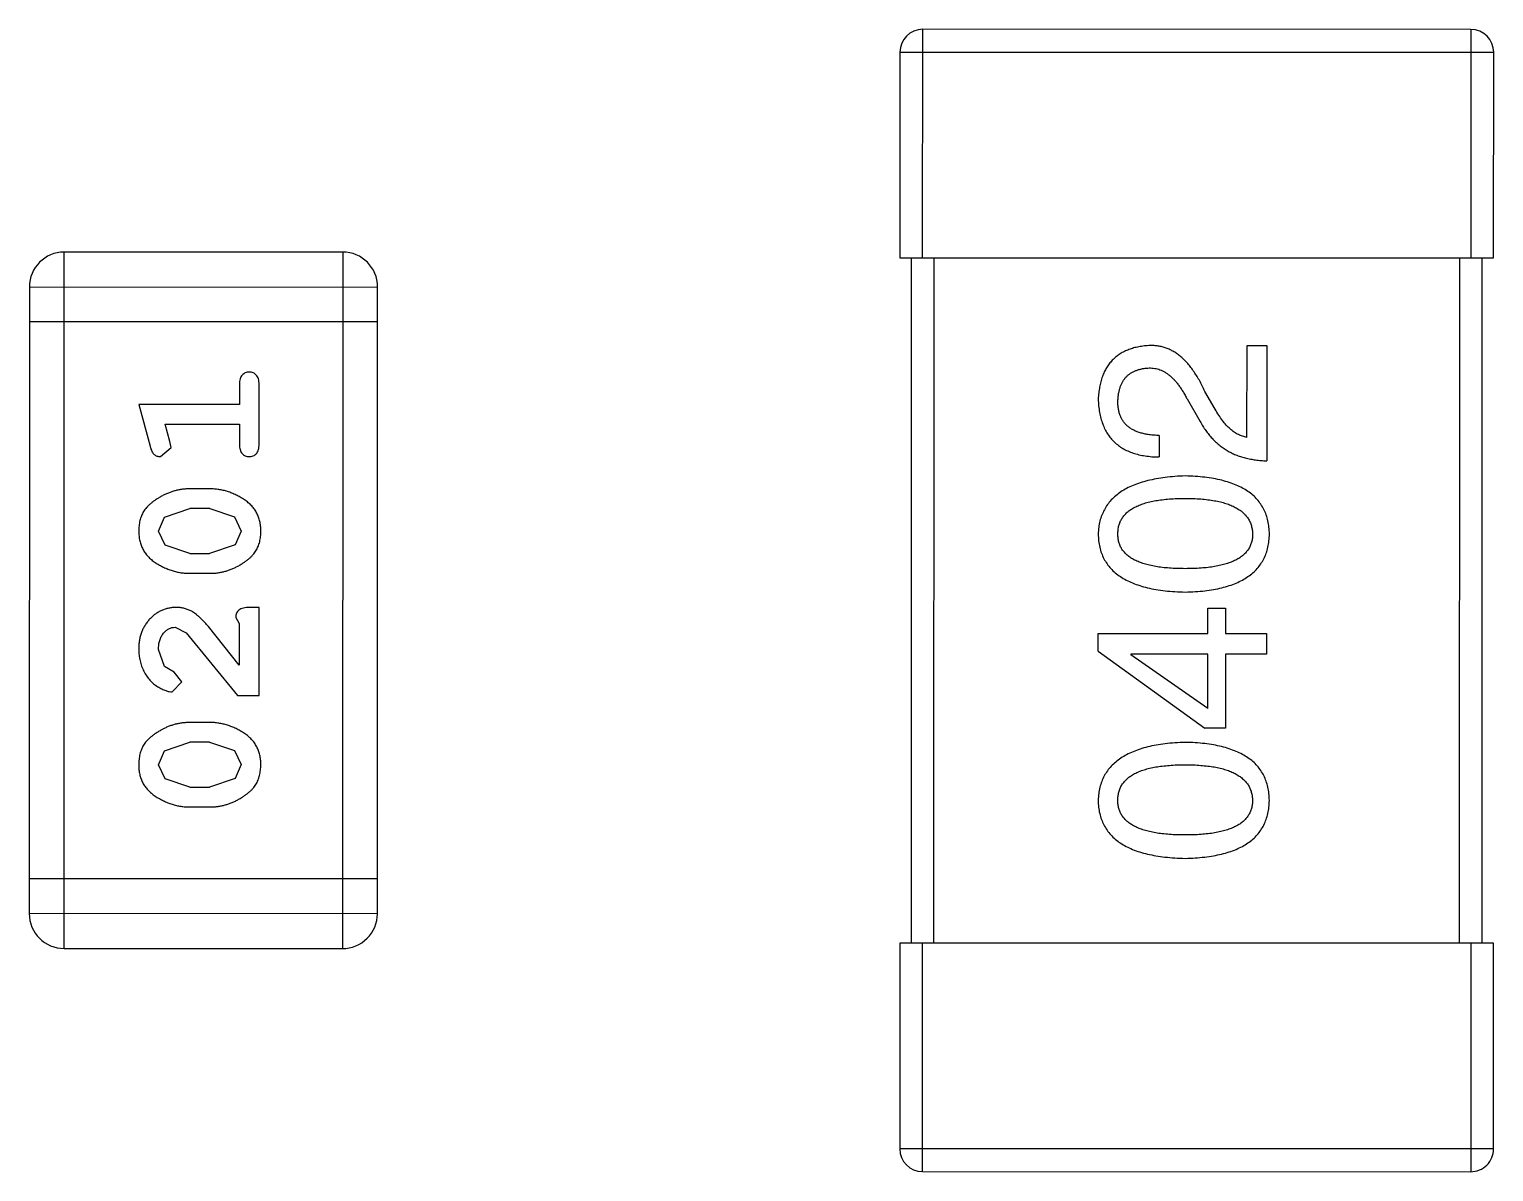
# Model space of a CAD drawing. Header units: inches. Extents: x -29 to 164, y -51 to 83.
# Drawn here: x 128.884 to 130.166, y 15.057 to 16.057 of the extents above; entities that cross this region are included whole.
import ezdxf

# ---------------------------------------------------------------- set-up
doc = ezdxf.new("R2010")
doc.units = ezdxf.units.IN
doc.header["$LTSCALE"] = 1.21
doc.header["$MEASUREMENT"] = 0
doc.layers.get('0').update_dxf_attribs({"linetype": 'CONTINUOUS'})

msp = doc.modelspace()

# ---------------------------------------------------------------- linework, layer by layer
at = {"color": 7, "linetype": 'Continuous'}
for p, q in [((129.666, 15.8568), (129.6661, 16.0568)), ((130.1461, 16.0567), (129.6661, 16.0568)), ((130.1461, 16.0567), (130.146, 15.8567)), ((129.6461, 16.0368), (129.646, 15.8568)), ((129.6461, 16.0368), (130.1661, 16.0367)), ((130.166, 15.8567), (130.1661, 16.0367)), ((128.9142, 15.2522), (128.9143, 15.8618)), ((129.1582, 15.8617), (128.9143, 15.8618)), ((129.1582, 15.8617), (129.158, 15.2521)), ((129.646, 15.8568), (130.166, 15.8567)), ((129.656, 15.8568), (129.6559, 15.2568)), ((129.6759, 15.2568), (129.676, 15.8568)), ((130.136, 15.8567), (130.1359, 15.2567)), ((130.1559, 15.2567), (130.156, 15.8567)), ((128.8838, 15.8313), (128.8837, 15.2827)), ((128.8838, 15.8313), (129.1886, 15.8312)), ((129.1885, 15.2826), (129.1886, 15.8312)), ((129.1886, 15.8008), (128.8838, 15.8008)), ((129.95, 15.6996), (129.9501, 15.7799)), ((129.9501, 15.7799), (129.9673, 15.7799)), ((129.9673, 15.7799), (129.9673, 15.6791)), ((129.0677, 15.7457), (129.0677, 15.7284)), ((129.085, 15.6938), (129.085, 15.7457)), ((129.9222, 15.7242), (129.9132, 15.7397)), ((128.9796, 15.7284), (128.9895, 15.6919)), ((129.0677, 15.7284), (128.9796, 15.7284)), ((129.8976, 15.7332), (129.9091, 15.7135)), ((129.0069, 15.6961), (129.0027, 15.7111)), ((129.0027, 15.7111), (129.0677, 15.7111)), ((129.0677, 15.7111), (129.0677, 15.6938)), ((129.0079, 15.6907), (129.0069, 15.6961)), ((129.873, 15.7012), (129.873, 15.6824)), ((128.9986, 15.6828), (129.0079, 15.6907)), ((129.0419, 15.6545), (129.0242, 15.6545)), ((129.0021, 15.6296), (129.0244, 15.6372)), ((129.0417, 15.6372), (129.0244, 15.6372)), ((129.0417, 15.6372), (129.0634, 15.6299)), ((128.9969, 15.6175), (129.0021, 15.6296)), ((129.0634, 15.6299), (129.0692, 15.6176)), ((129.0027, 15.6051), (128.9969, 15.6175)), ((129.0692, 15.6176), (129.0639, 15.6055)), ((129.0244, 15.5979), (129.0027, 15.6051)), ((129.0244, 15.5979), (129.0416, 15.5979)), ((129.0639, 15.6055), (129.0416, 15.5979)), ((129.0242, 15.5806), (129.0419, 15.5806)), ((129.0645, 15.542), (129.0676, 15.5365)), ((129.0849, 15.5507), (129.0771, 15.5507)), ((129.0849, 15.4736), (129.0849, 15.5507)), ((129.9156, 15.5279), (129.9156, 15.55)), ((129.9156, 15.55), (129.9312, 15.55)), ((129.9312, 15.55), (129.9312, 15.5279)), ((129.0114, 15.5334), (129.0211, 15.5286)), ((129.0676, 15.5003), (129.0406, 15.5339)), ((129.0676, 15.5365), (129.0676, 15.5003)), ((129.0211, 15.5286), (129.0661, 15.4736)), ((129.8197, 15.5123), (129.8197, 15.5279)), ((129.8197, 15.5279), (129.9156, 15.5279)), ((129.9312, 15.5279), (129.9672, 15.5279)), ((129.9672, 15.5279), (129.9672, 15.5099)), ((129.0022, 15.499), (128.9968, 15.5139)), ((129.8197, 15.5123), (129.9131, 15.4451)), ((129.8484, 15.5099), (129.8484, 15.5091)), ((129.9156, 15.5099), (129.8484, 15.5099)), ((129.9156, 15.4623), (129.8484, 15.5091)), ((129.9156, 15.4623), (129.9156, 15.5099)), ((129.9312, 15.5099), (129.9311, 15.4451)), ((129.9672, 15.5099), (129.9312, 15.5099)), ((129.0107, 15.494), (129.0022, 15.499)), ((129.0173, 15.4856), (129.0107, 15.494)), ((129.0089, 15.4767), (129.0173, 15.4856)), ((129.0661, 15.4736), (129.0849, 15.4736)), ((129.0419, 15.45), (129.0241, 15.45)), ((129.9311, 15.4451), (129.9131, 15.4451)), ((129.0021, 15.4251), (129.0244, 15.4327)), ((129.0416, 15.4327), (129.0244, 15.4327)), ((129.0416, 15.4327), (129.0634, 15.4254)), ((128.9968, 15.413), (129.0021, 15.4251)), ((129.0634, 15.4254), (129.0692, 15.4131)), ((129.0026, 15.4006), (128.9968, 15.413)), ((129.0639, 15.401), (129.0416, 15.3934)), ((129.0692, 15.4131), (129.0639, 15.401)), ((129.0244, 15.3934), (129.0026, 15.4006)), ((129.0244, 15.3934), (129.0416, 15.3934)), ((129.0241, 15.376), (129.0419, 15.376)), ((129.1885, 15.3131), (128.8837, 15.3132)), ((129.1885, 15.2826), (128.8837, 15.2827)), ((128.9142, 15.2522), (129.158, 15.2521)), ((129.6459, 15.2568), (129.6459, 15.0768)), ((130.1659, 15.2567), (129.6459, 15.2568)), ((129.6659, 15.0568), (129.6659, 15.2568)), ((130.1459, 15.2567), (130.1459, 15.0567)), ((130.1659, 15.0767), (130.1659, 15.2567)), ((130.1659, 15.0767), (129.6459, 15.0768)), ((129.6659, 15.0568), (130.1459, 15.0567))]:
    msp.add_line(p, q, dxfattribs=at)
for centre, radius, start, end in [((129.6661, 16.0368), 0.02, 89.988, 179.988), ((130.1461, 16.0367), 0.02, 359.988, 89.988), ((128.9143, 15.8313), 0.0305, 89.988, 179.988), ((129.1582, 15.8313), 0.0305, 359.988, 89.988), ((128.9142, 15.2827), 0.0305, 179.988, 269.988), ((129.158, 15.2826), 0.0305, 269.988, 359.988), ((129.6659, 15.0768), 0.02, 179.988, 269.988), ((130.1459, 15.0767), 0.02, 269.988, 359.988)]:
    msp.add_arc(centre, radius, start, end, dxfattribs=at)
for points, knots in [([(129.864, 15.7799), (129.8623, 15.7798), (129.859, 15.7795), (129.8542, 15.7787), (129.8497, 15.7776), (129.8456, 15.7761), (129.8417, 15.7744), (129.8381, 15.7723), (129.8349, 15.7698), (129.832, 15.7671), (129.8293, 15.7639), (129.827, 15.7605), (129.825, 15.7568), (129.8233, 15.7527), (129.822, 15.7483), (129.8209, 15.7435), (129.8201, 15.7385), (129.8199, 15.735), (129.8197, 15.7332)], [0, 0, 0, 0, 0.070688, 0.137741, 0.201612, 0.262778, 0.321223, 0.378455, 0.434411, 0.490146, 0.546362, 0.603392, 0.662208, 0.723401, 0.787372, 0.85442, 0.925153, 1, 1, 1, 1]), ([(129.9132, 15.7397), (129.9124, 15.7414), (129.9109, 15.7447), (129.9084, 15.7495), (129.9058, 15.7538), (129.9031, 15.7579), (129.9003, 15.7616), (129.8975, 15.765), (129.8945, 15.768), (129.8915, 15.7707), (129.8884, 15.773), (129.8852, 15.7751), (129.8819, 15.7767), (129.8785, 15.7781), (129.875, 15.7791), (129.8714, 15.7797), (129.8677, 15.78), (129.8652, 15.7799), (129.864, 15.7799)], [0, 0, 0, 0, 0.082731, 0.161257, 0.236138, 0.307554, 0.375712, 0.440848, 0.502916, 0.562567, 0.619798, 0.675716, 0.73039, 0.78386, 0.837315, 0.890547, 0.944917, 1, 1, 1, 1]), ([(129.8369, 15.7307), (129.837, 15.7319), (129.8371, 15.7341), (129.8374, 15.7372), (129.8381, 15.7402), (129.8388, 15.743), (129.8398, 15.7456), (129.8409, 15.748), (129.8423, 15.7501), (129.8438, 15.7521), (129.8456, 15.7538), (129.8475, 15.7554), (129.8497, 15.7567), (129.852, 15.7578), (129.8545, 15.7587), (129.8572, 15.7595), (129.8601, 15.76), (129.8621, 15.7602), (129.8632, 15.7602)], [0, 0, 0, 0, 0.076112, 0.148436, 0.216883, 0.281466, 0.34298, 0.402356, 0.459881, 0.51546, 0.571111, 0.62658, 0.683162, 0.741007, 0.801404, 0.863825, 0.930544, 1, 1, 1, 1]), ([(129.8632, 15.7602), (129.864, 15.7603), (129.8656, 15.7604), (129.868, 15.7602), (129.8704, 15.7598), (129.8727, 15.7592), (129.875, 15.7583), (129.8773, 15.7572), (129.8795, 15.7559), (129.8816, 15.7543), (129.8838, 15.7525), (129.8859, 15.7504), (129.8879, 15.7481), (129.89, 15.7456), (129.8919, 15.7428), (129.8939, 15.7398), (129.8958, 15.7366), (129.897, 15.7343), (129.8976, 15.7332)], [0, 0, 0, 0, 0.052237, 0.103888, 0.155485, 0.207395, 0.259864, 0.31356, 0.369176, 0.4266, 0.486836, 0.550048, 0.61567, 0.685271, 0.75824, 0.834614, 0.915635, 1, 1, 1, 1]), ([(129.0763, 15.7567), (129.0757, 15.7567), (129.0745, 15.7566), (129.0729, 15.7561), (129.0714, 15.7553), (129.07, 15.7541), (129.069, 15.7526), (129.0682, 15.7506), (129.0677, 15.7483), (129.0677, 15.7466), (129.0677, 15.7457)], [0, 0, 0, 0, 0.11517, 0.223509, 0.328254, 0.438012, 0.553651, 0.682263, 0.830856, 1, 1, 1, 1]), ([(129.085, 15.7457), (129.085, 15.7466), (129.0849, 15.7483), (129.0845, 15.7506), (129.0837, 15.7526), (129.0826, 15.7541), (129.0813, 15.7553), (129.0798, 15.7561), (129.0781, 15.7566), (129.0769, 15.7567), (129.0763, 15.7567)], [0, 0, 0, 0, 0.169012, 0.317488, 0.445429, 0.560977, 0.67065, 0.776666, 0.88492, 1, 1, 1, 1]), ([(129.8197, 15.7332), (129.8198, 15.7312), (129.82, 15.7272), (129.8208, 15.7216), (129.822, 15.7162), (129.8236, 15.7113), (129.8255, 15.7068), (129.8279, 15.7026), (129.8306, 15.6988), (129.8338, 15.6954), (129.8374, 15.6924), (129.8413, 15.6898), (129.8456, 15.6876), (129.8503, 15.6858), (129.8555, 15.6843), (129.861, 15.6833), (129.8668, 15.6826), (129.8709, 15.6824), (129.873, 15.6824)], [0, 0, 0, 0, 0.07282, 0.141057, 0.2062, 0.267672, 0.326735, 0.383519, 0.439188, 0.494454, 0.549628, 0.605958, 0.66397, 0.72402, 0.787502, 0.854127, 0.925065, 1, 1, 1, 1]), ([(129.873, 15.7012), (129.8715, 15.7013), (129.8687, 15.7014), (129.8646, 15.7018), (129.8608, 15.7024), (129.8573, 15.7033), (129.854, 15.7044), (129.851, 15.7057), (129.8483, 15.7072), (129.8459, 15.709), (129.8438, 15.7109), (129.8419, 15.7131), (129.8404, 15.7155), (129.8391, 15.7181), (129.8381, 15.721), (129.8375, 15.724), (129.837, 15.7273), (129.837, 15.7296), (129.8369, 15.7307)], [0, 0, 0, 0, 0.082594, 0.15978, 0.232961, 0.301462, 0.365595, 0.426678, 0.484662, 0.540809, 0.595146, 0.648401, 0.702272, 0.757102, 0.813447, 0.872233, 0.934055, 1, 1, 1, 1]), ([(129.95, 15.6996), (129.9487, 15.6998), (129.9461, 15.7004), (129.9424, 15.702), (129.9387, 15.7041), (129.9352, 15.707), (129.9317, 15.7104), (129.9284, 15.7144), (129.9252, 15.719), (129.9232, 15.7224), (129.9222, 15.7242)], [0, 0, 0, 0, 0.103034, 0.208166, 0.318255, 0.434664, 0.559728, 0.695394, 0.841708, 1, 1, 1, 1]), ([(129.9091, 15.7135), (129.9098, 15.7121), (129.9113, 15.7094), (129.9139, 15.7056), (129.9165, 15.702), (129.9194, 15.6988), (129.9224, 15.6957), (129.9257, 15.6929), (129.929, 15.6903), (129.9326, 15.688), (129.9363, 15.686), (129.9402, 15.6842), (129.9443, 15.6827), (129.9486, 15.6815), (129.953, 15.6805), (129.9576, 15.6798), (129.9624, 15.6793), (129.9656, 15.6791), (129.9673, 15.6791)], [0, 0, 0, 0, 0.065828, 0.130094, 0.192451, 0.254037, 0.313974, 0.373757, 0.433048, 0.492243, 0.551902, 0.611758, 0.672678, 0.734814, 0.798569, 0.863693, 0.930488, 1, 1, 1, 1]), ([(128.9895, 15.6919), (128.9897, 15.691), (128.9902, 15.6895), (128.991, 15.6874), (128.9919, 15.6857), (128.993, 15.6846), (128.9941, 15.6838), (128.9955, 15.6832), (128.997, 15.6829), (128.9981, 15.6828), (128.9986, 15.6828)], [0, 0, 0, 0, 0.187321, 0.344927, 0.475328, 0.579604, 0.674244, 0.773631, 0.882025, 1, 1, 1, 1]), ([(129.0677, 15.6938), (129.0677, 15.6929), (129.0677, 15.6912), (129.0682, 15.6889), (129.069, 15.687), (129.07, 15.6854), (129.0714, 15.6842), (129.0728, 15.6834), (129.0745, 15.6829), (129.0757, 15.6828), (129.0763, 15.6828)], [0, 0, 0, 0, 0.169102, 0.317658, 0.446239, 0.563118, 0.671828, 0.776546, 0.884858, 1, 1, 1, 1]), ([(129.0763, 15.6828), (129.0769, 15.6828), (129.0781, 15.6829), (129.0798, 15.6834), (129.0813, 15.6842), (129.0827, 15.6854), (129.0837, 15.687), (129.0844, 15.6889), (129.0849, 15.6912), (129.085, 15.6929), (129.085, 15.6938)], [0, 0, 0, 0, 0.115051, 0.223278, 0.329269, 0.437893, 0.554681, 0.682591, 0.83103, 1, 1, 1, 1]), ([(129.8959, 15.6658), (129.8929, 15.6657), (129.8871, 15.6654), (129.8786, 15.6645), (129.8707, 15.6633), (129.8633, 15.6618), (129.8566, 15.6599), (129.8503, 15.6576), (129.8447, 15.655), (129.8396, 15.652), (129.8351, 15.6486), (129.8311, 15.6449), (129.8278, 15.6408), (129.825, 15.6363), (129.8228, 15.6315), (129.8211, 15.6263), (129.82, 15.6208), (129.8198, 15.6169), (129.8197, 15.615)], [0, 0, 0, 0, 0.088475, 0.171606, 0.249595, 0.322626, 0.391327, 0.455765, 0.516374, 0.573675, 0.628522, 0.681161, 0.732559, 0.783563, 0.83504, 0.887639, 0.942585, 1, 1, 1, 1]), ([(129.9697, 15.615), (129.9696, 15.6169), (129.9694, 15.6208), (129.9685, 15.6265), (129.967, 15.6317), (129.9649, 15.6366), (129.9622, 15.6411), (129.959, 15.6453), (129.9552, 15.649), (129.9509, 15.6524), (129.9459, 15.6554), (129.9404, 15.658), (129.9344, 15.6602), (129.9278, 15.6621), (129.9206, 15.6636), (129.9129, 15.6647), (129.9046, 15.6655), (129.8989, 15.6657), (129.8959, 15.6658)], [0, 0, 0, 0, 0.059134, 0.115603, 0.169236, 0.221572, 0.273254, 0.32474, 0.377319, 0.431815, 0.488555, 0.548609, 0.612242, 0.680182, 0.75251, 0.829782, 0.91231, 1, 1, 1, 1]), ([(129.0242, 15.6545), (129.0231, 15.6545), (129.021, 15.6544), (129.0178, 15.6542), (129.0146, 15.6536), (129.0115, 15.6529), (129.0085, 15.652), (129.0055, 15.6509), (129.0025, 15.6496), (128.9996, 15.6481), (128.9969, 15.6465), (128.9943, 15.6449), (128.992, 15.6432), (128.9899, 15.6416), (128.9881, 15.6399), (128.9864, 15.6381), (128.985, 15.6364), (128.9834, 15.634), (128.9818, 15.6309), (128.9805, 15.6267), (128.9797, 15.6222), (128.9796, 15.619), (128.9796, 15.6174)], [0, 0, 0, 0, 0.049855, 0.099516, 0.148482, 0.19758, 0.246804, 0.296268, 0.346517, 0.397047, 0.446826, 0.49336, 0.537801, 0.579207, 0.617974, 0.654833, 0.689171, 0.722088, 0.786392, 0.853518, 0.924186, 1, 1, 1, 1]), ([(129.0865, 15.6176), (129.0865, 15.619), (129.0864, 15.6219), (129.0857, 15.6259), (129.0846, 15.6298), (129.083, 15.6334), (129.081, 15.6367), (129.0785, 15.6397), (129.0755, 15.6425), (129.0721, 15.645), (129.0685, 15.6472), (129.0649, 15.6491), (129.0611, 15.6508), (129.0574, 15.6522), (129.0536, 15.6532), (129.0497, 15.654), (129.0458, 15.6544), (129.0432, 15.6545), (129.0419, 15.6545)], [0, 0, 0, 0, 0.067217, 0.131051, 0.19272, 0.252824, 0.312745, 0.373449, 0.436041, 0.501494, 0.567761, 0.632087, 0.695096, 0.757109, 0.817993, 0.878657, 0.939311, 1, 1, 1, 1]), ([(129.8369, 15.615), (129.837, 15.6162), (129.8371, 15.6187), (129.8377, 15.6223), (129.8389, 15.6256), (129.8405, 15.6287), (129.8426, 15.6315), (129.8452, 15.6341), (129.8482, 15.6364), (129.8517, 15.6385), (129.8557, 15.6403), (129.8601, 15.6419), (129.8649, 15.6432), (129.8702, 15.6443), (129.876, 15.6451), (129.8822, 15.6457), (129.8889, 15.6461), (129.8936, 15.6461), (129.8959, 15.6461)], [0, 0, 0, 0, 0.050604, 0.098688, 0.145699, 0.191791, 0.238625, 0.286717, 0.337546, 0.391814, 0.449755, 0.512106, 0.579685, 0.652048, 0.730262, 0.814146, 0.904281, 1, 1, 1, 1]), ([(129.8959, 15.6461), (129.8983, 15.6461), (129.9028, 15.6461), (129.9094, 15.6457), (129.9156, 15.6451), (129.9213, 15.6442), (129.9266, 15.6432), (129.9314, 15.6418), (129.9358, 15.6403), (129.9397, 15.6384), (129.9432, 15.6364), (129.9463, 15.634), (129.9489, 15.6315), (129.951, 15.6286), (129.9527, 15.6256), (129.9539, 15.6222), (129.9547, 15.6187), (129.9549, 15.6162), (129.9549, 15.615)], [0, 0, 0, 0, 0.094834, 0.184067, 0.267029, 0.344713, 0.417334, 0.484367, 0.546941, 0.604717, 0.65953, 0.710539, 0.759381, 0.806382, 0.853027, 0.900623, 0.949121, 1, 1, 1, 1]), ([(128.9796, 15.6174), (128.9796, 15.6159), (128.9797, 15.6131), (128.9804, 15.609), (128.9815, 15.6052), (128.9831, 15.6016), (128.9852, 15.5983), (128.9877, 15.5953), (128.9906, 15.5925), (128.994, 15.59), (128.9976, 15.5878), (129.0013, 15.5859), (129.005, 15.5842), (129.0088, 15.5829), (129.0125, 15.5818), (129.0164, 15.5811), (129.0203, 15.5806), (129.0229, 15.5806), (129.0242, 15.5806)], [0, 0, 0, 0, 0.06692, 0.130834, 0.19258, 0.252759, 0.312631, 0.373411, 0.436359, 0.501894, 0.568244, 0.632472, 0.69556, 0.757163, 0.818592, 0.878885, 0.939235, 1, 1, 1, 1]), ([(129.0419, 15.5806), (129.043, 15.5806), (129.0451, 15.5806), (129.0483, 15.5809), (129.0514, 15.5814), (129.0545, 15.5821), (129.0576, 15.583), (129.0605, 15.5841), (129.0635, 15.5854), (129.0664, 15.5868), (129.0691, 15.5884), (129.0717, 15.59), (129.074, 15.5917), (129.0761, 15.5933), (129.0779, 15.595), (129.0796, 15.5967), (129.081, 15.5985), (129.0826, 15.6008), (129.0842, 15.604), (129.0856, 15.6082), (129.0864, 15.6128), (129.0865, 15.6159), (129.0865, 15.6176)], [0, 0, 0, 0, 0.049886, 0.09882, 0.148132, 0.19689, 0.246038, 0.295176, 0.345305, 0.395692, 0.445312, 0.491875, 0.535813, 0.577009, 0.616081, 0.652689, 0.687585, 0.720206, 0.785062, 0.85223, 0.923759, 1, 1, 1, 1]), ([(129.8197, 15.615), (129.8198, 15.613), (129.82, 15.6091), (129.8209, 15.6035), (129.8225, 15.5982), (129.8246, 15.5933), (129.8274, 15.5888), (129.8307, 15.5847), (129.8347, 15.5809), (129.8392, 15.5776), (129.8443, 15.5745), (129.8499, 15.572), (129.8562, 15.5697), (129.863, 15.5678), (129.8704, 15.5663), (129.8784, 15.5652), (129.887, 15.5645), (129.8929, 15.5643), (129.8959, 15.5641)], [0, 0, 0, 0, 0.057911, 0.113262, 0.165956, 0.217443, 0.268511, 0.319665, 0.372, 0.426129, 0.483365, 0.543779, 0.607756, 0.676562, 0.749704, 0.827713, 0.911177, 1, 1, 1, 1]), ([(129.8959, 15.5846), (129.8935, 15.5847), (129.8889, 15.5847), (129.8822, 15.5851), (129.876, 15.5856), (129.8702, 15.5864), (129.8649, 15.5876), (129.86, 15.5888), (129.8557, 15.5903), (129.8517, 15.5921), (129.8482, 15.5941), (129.8452, 15.5964), (129.8426, 15.5989), (129.8405, 15.6016), (129.8389, 15.6046), (129.8377, 15.6079), (129.8371, 15.6114), (129.837, 15.6138), (129.8369, 15.615)], [0, 0, 0, 0, 0.096452, 0.187278, 0.271765, 0.350519, 0.423437, 0.491321, 0.554011, 0.612224, 0.666281, 0.717003, 0.764884, 0.811423, 0.856783, 0.902993, 0.950236, 1, 1, 1, 1]), ([(129.9549, 15.615), (129.9549, 15.6137), (129.9548, 15.6113), (129.9541, 15.6079), (129.953, 15.6046), (129.9513, 15.6016), (129.9492, 15.5989), (129.9467, 15.5964), (129.9436, 15.5941), (129.9401, 15.5921), (129.9362, 15.5903), (129.9318, 15.5888), (129.9269, 15.5875), (129.9216, 15.5864), (129.9158, 15.5856), (129.9096, 15.5851), (129.9029, 15.5847), (129.8983, 15.5847), (129.8959, 15.5846)], [0, 0, 0, 0, 0.049766, 0.097012, 0.143225, 0.188786, 0.235079, 0.282962, 0.333687, 0.387747, 0.445963, 0.508657, 0.576545, 0.649868, 0.72822, 0.812712, 0.903543, 1, 1, 1, 1]), ([(129.8959, 15.5641), (129.8989, 15.5643), (129.9046, 15.5644), (129.9129, 15.5652), (129.9206, 15.5663), (129.9278, 15.5678), (129.9344, 15.5697), (129.9404, 15.5719), (129.9459, 15.5745), (129.9508, 15.5776), (129.9552, 15.5809), (129.959, 15.5846), (129.9622, 15.5888), (129.9649, 15.5933), (129.967, 15.5982), (129.9685, 15.6035), (129.9694, 15.6091), (129.9696, 15.613), (129.9697, 15.615)], [0, 0, 0, 0, 0.087693, 0.170223, 0.247496, 0.319826, 0.387768, 0.451403, 0.511459, 0.568358, 0.622671, 0.675251, 0.726739, 0.778422, 0.830759, 0.884394, 0.940865, 1, 1, 1, 1]), ([(129.0123, 15.5507), (129.0112, 15.5506), (129.009, 15.5506), (129.0058, 15.5501), (129.0027, 15.5493), (128.9997, 15.5482), (128.9968, 15.5467), (128.9941, 15.5449), (128.9915, 15.5428), (128.9891, 15.5404), (128.9868, 15.5378), (128.9849, 15.5349), (128.9832, 15.5319), (128.9819, 15.5287), (128.9808, 15.5252), (128.9801, 15.5217), (128.9796, 15.5179), (128.9796, 15.5153), (128.9795, 15.514)], [0, 0, 0, 0, 0.060981, 0.120256, 0.178148, 0.236115, 0.293993, 0.352864, 0.413358, 0.476056, 0.539296, 0.602396, 0.665116, 0.728325, 0.792919, 0.859317, 0.928302, 1, 1, 1, 1]), ([(129.0406, 15.5339), (129.0398, 15.5348), (129.0383, 15.5365), (129.0361, 15.5388), (129.034, 15.541), (129.032, 15.5428), (129.0302, 15.5444), (129.0284, 15.5458), (129.0268, 15.5469), (129.0247, 15.548), (129.0221, 15.5491), (129.019, 15.55), (129.0157, 15.5506), (129.0134, 15.5506), (129.0123, 15.5507)], [0, 0, 0, 0, 0.103002, 0.197728, 0.285279, 0.365235, 0.437224, 0.502446, 0.560545, 0.611446, 0.707576, 0.80349, 0.900532, 1, 1, 1, 1]), ([(129.0771, 15.5507), (129.076, 15.5506), (129.074, 15.5506), (129.0713, 15.5502), (129.0691, 15.5495), (129.0673, 15.5484), (129.066, 15.5471), (129.0651, 15.5456), (129.0646, 15.5439), (129.0645, 15.5426), (129.0645, 15.542)], [0, 0, 0, 0, 0.1844, 0.34094, 0.473574, 0.586824, 0.690029, 0.789175, 0.890445, 1, 1, 1, 1]), ([(128.9968, 15.5139), (128.9969, 15.5153), (128.997, 15.518), (128.9978, 15.5218), (128.9992, 15.5252), (129.0011, 15.5281), (129.0034, 15.5304), (129.0059, 15.5321), (129.0086, 15.5332), (129.0104, 15.5333), (129.0114, 15.5334)], [0, 0, 0, 0, 0.156344, 0.299348, 0.4327, 0.561, 0.682299, 0.791883, 0.89611, 1, 1, 1, 1]), ([(128.9795, 15.514), (128.9796, 15.5123), (128.9797, 15.509), (128.9806, 15.504), (128.982, 15.4993), (128.984, 15.4948), (128.9864, 15.4906), (128.9893, 15.487), (128.9925, 15.4838), (128.9961, 15.4813), (128.9997, 15.4794), (129.003, 15.4779), (129.006, 15.477), (129.008, 15.4768), (129.0089, 15.4767)], [0, 0, 0, 0, 0.098286, 0.193983, 0.289056, 0.384352, 0.477435, 0.566197, 0.652355, 0.737986, 0.818188, 0.887401, 0.94802, 1, 1, 1, 1]), ([(129.0241, 15.45), (129.0231, 15.45), (129.0209, 15.4499), (129.0177, 15.4496), (129.0146, 15.4491), (129.0115, 15.4484), (129.0084, 15.4475), (129.0054, 15.4464), (129.0025, 15.4451), (128.9996, 15.4436), (128.9969, 15.442), (128.9943, 15.4404), (128.992, 15.4387), (128.9899, 15.4371), (128.988, 15.4353), (128.9864, 15.4336), (128.9849, 15.4319), (128.9834, 15.4295), (128.9818, 15.4264), (128.9805, 15.4222), (128.9797, 15.4176), (128.9796, 15.4145), (128.9795, 15.4129)], [0, 0, 0, 0, 0.049855, 0.099516, 0.148482, 0.19758, 0.246804, 0.296268, 0.346517, 0.397047, 0.446826, 0.49336, 0.537801, 0.579207, 0.617974, 0.654833, 0.689171, 0.722088, 0.786392, 0.853518, 0.924186, 1, 1, 1, 1]), ([(129.0865, 15.4131), (129.0865, 15.4145), (129.0864, 15.4173), (129.0857, 15.4214), (129.0845, 15.4253), (129.083, 15.4288), (129.0809, 15.4322), (129.0784, 15.4352), (129.0755, 15.438), (129.0721, 15.4405), (129.0685, 15.4427), (129.0648, 15.4446), (129.0611, 15.4463), (129.0573, 15.4476), (129.0535, 15.4487), (129.0497, 15.4494), (129.0458, 15.4499), (129.0432, 15.45), (129.0419, 15.45)], [0, 0, 0, 0, 0.067217, 0.131051, 0.19272, 0.252824, 0.312745, 0.373449, 0.436041, 0.501494, 0.567761, 0.632087, 0.695096, 0.757109, 0.817993, 0.878657, 0.939311, 1, 1, 1, 1]), ([(129.8959, 15.4326), (129.8929, 15.4325), (129.887, 15.4322), (129.8785, 15.4314), (129.8706, 15.4302), (129.8633, 15.4287), (129.8565, 15.4268), (129.8503, 15.4245), (129.8446, 15.4219), (129.8396, 15.4188), (129.835, 15.4155), (129.8311, 15.4118), (129.8277, 15.4077), (129.8249, 15.4032), (129.8227, 15.3983), (129.8211, 15.3932), (129.82, 15.3876), (129.8198, 15.3838), (129.8196, 15.3818)], [0, 0, 0, 0, 0.088475, 0.171606, 0.249595, 0.322626, 0.391327, 0.455765, 0.516374, 0.573675, 0.628522, 0.681161, 0.732559, 0.783563, 0.83504, 0.887639, 0.942585, 1, 1, 1, 1]), ([(129.9696, 15.3818), (129.9696, 15.3838), (129.9694, 15.3877), (129.9684, 15.3933), (129.9669, 15.3986), (129.9649, 15.4035), (129.9622, 15.408), (129.959, 15.4121), (129.9552, 15.4159), (129.9508, 15.4192), (129.9459, 15.4222), (129.9404, 15.4248), (129.9343, 15.4271), (129.9277, 15.4289), (129.9206, 15.4305), (129.9128, 15.4316), (129.9046, 15.4323), (129.8988, 15.4325), (129.8959, 15.4326)], [0, 0, 0, 0, 0.059134, 0.115603, 0.169236, 0.221572, 0.273254, 0.32474, 0.377319, 0.431815, 0.488555, 0.548609, 0.612242, 0.680182, 0.75251, 0.829782, 0.91231, 1, 1, 1, 1]), ([(128.9795, 15.4129), (128.9796, 15.4114), (128.9796, 15.4086), (128.9803, 15.4045), (128.9815, 15.4007), (128.983, 15.3971), (128.9851, 15.3938), (128.9876, 15.3908), (128.9906, 15.388), (128.994, 15.3855), (128.9976, 15.3833), (129.0012, 15.3814), (129.0049, 15.3797), (129.0087, 15.3784), (129.0125, 15.3773), (129.0163, 15.3766), (129.0202, 15.3761), (129.0228, 15.3761), (129.0241, 15.376)], [0, 0, 0, 0, 0.06692, 0.130834, 0.19258, 0.252759, 0.312631, 0.373411, 0.436359, 0.501894, 0.568244, 0.632472, 0.69556, 0.757163, 0.818592, 0.878885, 0.939235, 1, 1, 1, 1]), ([(129.0419, 15.376), (129.0429, 15.3761), (129.0451, 15.3761), (129.0482, 15.3764), (129.0514, 15.3769), (129.0545, 15.3776), (129.0575, 15.3785), (129.0605, 15.3796), (129.0635, 15.3808), (129.0663, 15.3823), (129.0691, 15.3839), (129.0716, 15.3855), (129.0739, 15.3872), (129.076, 15.3888), (129.0779, 15.3905), (129.0796, 15.3922), (129.081, 15.3939), (129.0826, 15.3963), (129.0842, 15.3995), (129.0855, 15.4037), (129.0863, 15.4083), (129.0864, 15.4114), (129.0865, 15.4131)], [0, 0, 0, 0, 0.049886, 0.09882, 0.148132, 0.19689, 0.246038, 0.295176, 0.345305, 0.395692, 0.445312, 0.491875, 0.535813, 0.577009, 0.616081, 0.652689, 0.687585, 0.720206, 0.785062, 0.85223, 0.923759, 1, 1, 1, 1]), ([(129.8369, 15.3818), (129.8369, 15.3831), (129.837, 15.3855), (129.8377, 15.3891), (129.8388, 15.3924), (129.8405, 15.3955), (129.8426, 15.3983), (129.8451, 15.4009), (129.8482, 15.4032), (129.8517, 15.4053), (129.8556, 15.4071), (129.86, 15.4087), (129.8649, 15.41), (129.8702, 15.4111), (129.876, 15.4119), (129.8822, 15.4125), (129.8889, 15.4129), (129.8935, 15.4129), (129.8959, 15.413)], [0, 0, 0, 0, 0.050604, 0.098688, 0.145699, 0.191791, 0.238625, 0.286717, 0.337546, 0.391814, 0.449755, 0.512106, 0.579685, 0.652048, 0.730262, 0.814146, 0.904281, 1, 1, 1, 1]), ([(129.8959, 15.413), (129.8982, 15.4129), (129.9028, 15.4129), (129.9094, 15.4125), (129.9156, 15.4119), (129.9213, 15.4111), (129.9265, 15.41), (129.9314, 15.4087), (129.9358, 15.4071), (129.9397, 15.4053), (129.9432, 15.4032), (129.9462, 15.4009), (129.9488, 15.3983), (129.951, 15.3955), (129.9526, 15.3924), (129.9539, 15.3891), (129.9547, 15.3855), (129.9548, 15.3831), (129.9549, 15.3818)], [0, 0, 0, 0, 0.094834, 0.184067, 0.267029, 0.344713, 0.417334, 0.484367, 0.546941, 0.604717, 0.65953, 0.710539, 0.759381, 0.806382, 0.853027, 0.900623, 0.949121, 1, 1, 1, 1]), ([(129.8196, 15.3818), (129.8197, 15.3798), (129.8199, 15.376), (129.8209, 15.3703), (129.8225, 15.3651), (129.8246, 15.3602), (129.8274, 15.3557), (129.8307, 15.3515), (129.8346, 15.3478), (129.8391, 15.3444), (129.8442, 15.3414), (129.8499, 15.3388), (129.8561, 15.3365), (129.863, 15.3347), (129.8704, 15.3332), (129.8783, 15.3321), (129.8869, 15.3313), (129.8928, 15.3311), (129.8959, 15.331)], [0, 0, 0, 0, 0.057911, 0.113262, 0.165956, 0.217443, 0.268511, 0.319665, 0.372, 0.426129, 0.483365, 0.543779, 0.607756, 0.676562, 0.749704, 0.827713, 0.911177, 1, 1, 1, 1]), ([(129.8959, 15.3515), (129.8935, 15.3515), (129.8889, 15.3516), (129.8822, 15.3519), (129.8759, 15.3525), (129.8702, 15.3533), (129.8649, 15.3544), (129.86, 15.3556), (129.8556, 15.3572), (129.8517, 15.359), (129.8482, 15.361), (129.8451, 15.3632), (129.8426, 15.3658), (129.8405, 15.3685), (129.8388, 15.3715), (129.8377, 15.3747), (129.837, 15.3782), (129.8369, 15.3806), (129.8369, 15.3818)], [0, 0, 0, 0, 0.096452, 0.187278, 0.271765, 0.350519, 0.423437, 0.491321, 0.554011, 0.612224, 0.666281, 0.717003, 0.764884, 0.811423, 0.856783, 0.902993, 0.950236, 1, 1, 1, 1]), ([(129.8959, 15.331), (129.8988, 15.3311), (129.9045, 15.3313), (129.9128, 15.3321), (129.9206, 15.3332), (129.9277, 15.3347), (129.9343, 15.3365), (129.9404, 15.3388), (129.9459, 15.3414), (129.9508, 15.3444), (129.9552, 15.3477), (129.959, 15.3515), (129.9622, 15.3556), (129.9648, 15.3602), (129.9669, 15.3651), (129.9684, 15.3703), (129.9694, 15.3759), (129.9696, 15.3798), (129.9696, 15.3818)], [0, 0, 0, 0, 0.087693, 0.170223, 0.247496, 0.319826, 0.387768, 0.451403, 0.511459, 0.568358, 0.622671, 0.675251, 0.726739, 0.778422, 0.830759, 0.884394, 0.940865, 1, 1, 1, 1]), ([(129.9549, 15.3818), (129.9548, 15.3806), (129.9547, 15.3782), (129.9541, 15.3747), (129.9529, 15.3715), (129.9512, 15.3685), (129.9492, 15.3657), (129.9466, 15.3632), (129.9436, 15.361), (129.9401, 15.359), (129.9361, 15.3572), (129.9317, 15.3556), (129.9269, 15.3544), (129.9216, 15.3533), (129.9158, 15.3525), (129.9096, 15.3519), (129.9029, 15.3516), (129.8983, 15.3515), (129.8959, 15.3515)], [0, 0, 0, 0, 0.049766, 0.097012, 0.143225, 0.188786, 0.235079, 0.282962, 0.333687, 0.387747, 0.445963, 0.508657, 0.576545, 0.649868, 0.72822, 0.812712, 0.903543, 1, 1, 1, 1])]:
    msp.add_open_spline(points, degree=3, knots=knots, dxfattribs=at)

doc.saveas('drawing.dxf')
